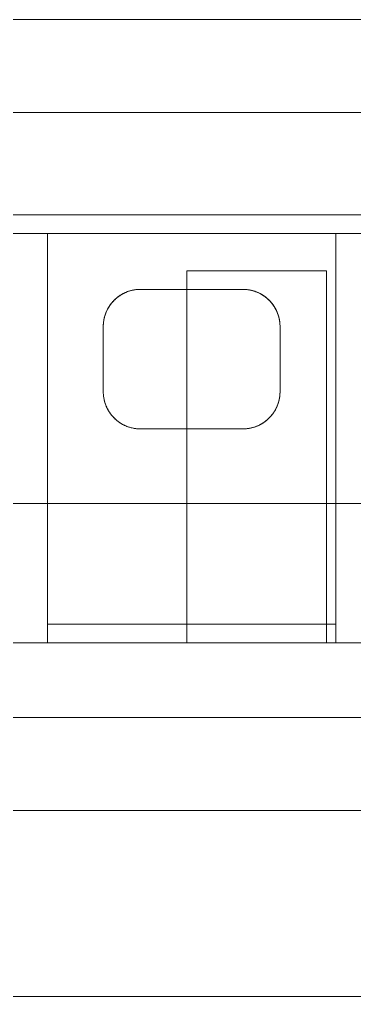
# Paper-space layout 'Presentación1' of a CAD drawing. Header units: millimetres. Extents: x 455 to 3402, y 15 to 1454.
# Drawn here: x 3180.21 to 3192.21, y 1336.63 to 1371.63 of the extents above; entities that cross this region are included whole.
import ezdxf

# ---------------------------------------------------------------- set-up
doc = ezdxf.new("R2010")
doc.units = ezdxf.units.MM

psp = doc.layouts.new('Presentación1')

# ---------------------------------------------------------------- linework, layer by layer
at = {"color": 7, "linetype": 'Continuous', "lineweight": 15}
for p, q in [((3264.878, 1371.629, -679.023), (3144.878, 1371.629, -679.023)), ((3264.878, 1368.295, -679.023), (3144.878, 1368.295, -679.023)), ((3264.878, 1364.629, -679.023), (3144.878, 1364.629, -679.023)), ((3192.878, 1363.962, -679.023), (3144.878, 1363.962, -679.023)), ((3191.544, 1363.962, -679.023), (3181.211, 1363.962, -679.023)), ((3181.211, 1363.962, -679.023), (3181.211, 1349.962, -679.023)), ((3181.211, 1349.962, -679.023), (3181.211, 1363.962, -679.023)), ((3181.211, 1349.295, -679.023), (3181.211, 1363.962, -679.023)), ((3191.544, 1349.962, -679.023), (3191.544, 1363.962, -679.023)), ((3191.544, 1363.962, -679.023), (3191.544, 1349.962, -679.023)), ((3191.544, 1349.295, -679.023), (3191.544, 1363.962, -679.023)), ((3186.211, 1362.629, -679.023), (3186.211, 1349.295, -679.023)), ((3191.211, 1362.629, -679.023), (3186.211, 1362.629, -679.023)), ((3191.211, 1349.295, -679.023), (3191.211, 1362.629, -679.023)), ((3188.211, 1361.962, -679.023), (3184.544, 1361.962, -679.023)), ((3183.211, 1360.629, -679.023), (3183.211, 1358.295, -679.023)), ((3183.211, 1360.629, -679.023), (3183.211, 1358.295, -679.023)), ((3183.211, 1360.629, -679.023), (3183.211, 1358.295, -679.023)), ((3183.211, 1360.629, -679.023), (3183.211, 1358.295, -679.023)), ((3189.544, 1358.295, -679.023), (3189.544, 1360.629, -679.023)), ((3189.544, 1358.295, -679.023), (3189.544, 1360.629, -679.023)), ((3189.544, 1358.295, -679.023), (3189.544, 1360.629, -679.023)), ((3189.544, 1358.295, -679.023), (3189.544, 1360.629, -679.023)), ((3184.544, 1356.962, -679.023), (3188.211, 1356.962, -679.023)), ((3264.878, 1354.286, -679.023), (3144.878, 1354.286, -679.023)), ((3191.544, 1349.962, -679.023), (3181.211, 1349.962, -679.023)), ((3181.211, 1349.962, -679.023), (3181.211, 1349.295, -679.023)), ((3181.211, 1349.295, -679.023), (3181.211, 1349.962, -679.023)), ((3191.544, 1349.295, -679.023), (3191.544, 1349.962, -679.023)), ((3191.544, 1349.962, -679.023), (3191.544, 1349.295, -679.023)), ((3179.544, 1349.295, -679.023), (3186.211, 1349.295, -679.023)), ((3191.544, 1349.295, -679.023), (3181.211, 1349.295, -679.023)), ((3186.211, 1349.295, -679.023), (3181.211, 1349.295, -679.023)), ((3191.211, 1349.295, -679.023), (3192.878, 1349.295, -679.023)), ((3191.544, 1349.295, -679.023), (3191.211, 1349.295, -679.023)), ((3264.878, 1346.629, -679.023), (3144.878, 1346.629, -679.023)), ((3264.878, 1343.295, -679.023), (3144.878, 1343.295, -679.023)), ((3264.878, 1336.629, -679.023), (3144.878, 1336.629, -679.023))]:
    psp.add_line(p, q, dxfattribs=at)
for points, knots in [([(3184.544, 1361.962, -679.023), (3184.523, 1361.962, -679.023), (3184.481, 1361.961, -679.023), (3184.417, 1361.956, -679.023), (3184.353, 1361.949, -679.023), (3184.282, 1361.937, -679.023), (3184.205, 1361.919, -679.023), (3184.123, 1361.895, -679.023), (3184.042, 1361.865, -679.023), (3183.962, 1361.829, -679.023), (3183.884, 1361.788, -679.023), (3183.808, 1361.742, -679.023), (3183.736, 1361.69, -679.023), (3183.664, 1361.632, -679.023), (3183.594, 1361.566, -679.023), (3183.527, 1361.492, -679.023), (3183.465, 1361.414, -679.023), (3183.418, 1361.343, -679.023), (3183.382, 1361.282, -679.023), (3183.355, 1361.231, -679.023), (3183.33, 1361.179, -679.023), (3183.307, 1361.126, -679.023), (3183.287, 1361.072, -679.023), (3183.269, 1361.017, -679.023), (3183.253, 1360.962, -679.023), (3183.239, 1360.902, -679.023), (3183.227, 1360.837, -679.023), (3183.218, 1360.768, -679.023), (3183.212, 1360.699, -679.023), (3183.211, 1360.652, -679.023), (3183.211, 1360.629, -679.023)], [0, 0, 0, 0, 0.027088, 0.054277, 0.081776, 0.109377, 0.146361, 0.183576, 0.221474, 0.259589, 0.300123, 0.340879, 0.38227, 0.423854, 0.472048, 0.520494, 0.569663, 0.619055, 0.648237, 0.67742, 0.706763, 0.736106, 0.765927, 0.795749, 0.825726, 0.855703, 0.891612, 0.927587, 0.96376, 1, 1, 1, 1]), ([(3184.544, 1361.962, -679.023), (3184.539, 1361.962, -679.023), (3184.504, 1361.962, -679.023), (3184.439, 1361.959, -679.023), (3184.35, 1361.949, -679.023), (3184.262, 1361.933, -679.023), (3184.175, 1361.911, -679.023), (3184.092, 1361.884, -679.023), (3184.012, 1361.852, -679.023), (3183.934, 1361.815, -679.023), (3183.857, 1361.773, -679.023), (3183.782, 1361.724, -679.023), (3183.708, 1361.668, -679.023), (3183.639, 1361.609, -679.023), (3183.57, 1361.541, -679.023), (3183.504, 1361.465, -679.023), (3183.442, 1361.381, -679.023), (3183.387, 1361.293, -679.023), (3183.345, 1361.213, -679.023), (3183.315, 1361.145, -679.023), (3183.293, 1361.089, -679.023), (3183.273, 1361.032, -679.023), (3183.256, 1360.974, -679.023), (3183.242, 1360.915, -679.023), (3183.23, 1360.855, -679.023), (3183.221, 1360.794, -679.023), (3183.213, 1360.719, -679.023), (3183.212, 1360.664, -679.023), (3183.211, 1360.629, -679.023)], [0, 0, 0, 0, 0.006838, 0.044527, 0.08249, 0.121294, 0.160376, 0.19802, 0.235886, 0.274399, 0.313114, 0.355867, 0.398847, 0.442478, 0.486308, 0.537813, 0.589589, 0.64215, 0.694955, 0.725872, 0.75679, 0.787885, 0.81898, 0.850615, 0.882249, 0.914064, 0.945878, 1, 1, 1, 1]), ([(3184.544, 1361.962, -679.023), (3184.516, 1361.962, -679.023), (3184.458, 1361.961, -679.023), (3184.372, 1361.952, -679.023), (3184.285, 1361.938, -679.023), (3184.201, 1361.918, -679.023), (3184.12, 1361.894, -679.023), (3184.042, 1361.865, -679.023), (3183.967, 1361.831, -679.023), (3183.902, 1361.798, -679.023), (3183.846, 1361.765, -679.023), (3183.8, 1361.735, -679.023), (3183.755, 1361.704, -679.023), (3183.712, 1361.671, -679.023), (3183.67, 1361.636, -679.023), (3183.629, 1361.599, -679.023), (3183.591, 1361.561, -679.023), (3183.551, 1361.519, -679.023), (3183.511, 1361.472, -679.023), (3183.472, 1361.421, -679.023), (3183.435, 1361.369, -679.023), (3183.4, 1361.314, -679.023), (3183.368, 1361.258, -679.023), (3183.339, 1361.2, -679.023), (3183.313, 1361.141, -679.023), (3183.291, 1361.084, -679.023), (3183.272, 1361.027, -679.023), (3183.256, 1360.972, -679.023), (3183.242, 1360.917, -679.023), (3183.231, 1360.861, -679.023), (3183.222, 1360.803, -679.023), (3183.216, 1360.746, -679.023), (3183.212, 1360.687, -679.023), (3183.211, 1360.648, -679.023), (3183.211, 1360.629, -679.023)], [0, 0, 0, 0, 0.036113, 0.07249, 0.109676, 0.147131, 0.183109, 0.219296, 0.256089, 0.293069, 0.318434, 0.343801, 0.369361, 0.394922, 0.421032, 0.447142, 0.473415, 0.499688, 0.531753, 0.563819, 0.596123, 0.628428, 0.661429, 0.694429, 0.727647, 0.760866, 0.79039, 0.819915, 0.849583, 0.879252, 0.909363, 0.939474, 0.969737, 1, 1, 1, 1]), ([(3184.544, 1361.962, -679.023), (3184.517, 1361.962, -679.023), (3184.461, 1361.961, -679.023), (3184.377, 1361.952, -679.023), (3184.294, 1361.939, -679.023), (3184.213, 1361.921, -679.023), (3184.132, 1361.898, -679.023), (3184.053, 1361.869, -679.023), (3183.975, 1361.836, -679.023), (3183.9, 1361.797, -679.023), (3183.827, 1361.754, -679.023), (3183.764, 1361.711, -679.023), (3183.711, 1361.67, -679.023), (3183.666, 1361.632, -679.023), (3183.622, 1361.592, -679.023), (3183.581, 1361.551, -679.023), (3183.541, 1361.508, -679.023), (3183.504, 1361.463, -679.023), (3183.468, 1361.417, -679.023), (3183.435, 1361.37, -679.023), (3183.405, 1361.322, -679.023), (3183.376, 1361.273, -679.023), (3183.35, 1361.223, -679.023), (3183.326, 1361.172, -679.023), (3183.304, 1361.12, -679.023), (3183.285, 1361.067, -679.023), (3183.267, 1361.013, -679.023), (3183.25, 1360.95, -679.023), (3183.234, 1360.878, -679.023), (3183.221, 1360.796, -679.023), (3183.213, 1360.713, -679.023), (3183.212, 1360.657, -679.023), (3183.211, 1360.629, -679.023)], [0, 0, 0, 0, 0.035105, 0.070452, 0.105779, 0.141335, 0.177575, 0.214033, 0.251915, 0.290003, 0.32868, 0.367535, 0.39555, 0.423566, 0.451796, 0.480026, 0.508862, 0.537698, 0.566715, 0.595732, 0.624343, 0.652954, 0.681712, 0.710471, 0.739668, 0.768866, 0.798204, 0.827543, 0.870383, 0.913331, 0.956609, 1, 1, 1, 1]), ([(3189.544, 1360.629, -679.023), (3189.544, 1360.652, -679.023), (3189.543, 1360.697, -679.023), (3189.538, 1360.765, -679.023), (3189.529, 1360.834, -679.023), (3189.517, 1360.902, -679.023), (3189.501, 1360.97, -679.023), (3189.481, 1361.038, -679.023), (3189.457, 1361.105, -679.023), (3189.43, 1361.17, -679.023), (3189.401, 1361.232, -679.023), (3189.368, 1361.293, -679.023), (3189.332, 1361.352, -679.023), (3189.292, 1361.41, -679.023), (3189.249, 1361.467, -679.023), (3189.201, 1361.523, -679.023), (3189.149, 1361.577, -679.023), (3189.089, 1361.633, -679.023), (3189.019, 1361.691, -679.023), (3188.951, 1361.739, -679.023), (3188.893, 1361.775, -679.023), (3188.848, 1361.801, -679.023), (3188.801, 1361.825, -679.023), (3188.753, 1361.847, -679.023), (3188.704, 1361.868, -679.023), (3188.655, 1361.886, -679.023), (3188.605, 1361.903, -679.023), (3188.553, 1361.918, -679.023), (3188.499, 1361.931, -679.023), (3188.444, 1361.942, -679.023), (3188.388, 1361.951, -679.023), (3188.331, 1361.957, -679.023), (3188.272, 1361.961, -679.023), (3188.231, 1361.962, -679.023), (3188.211, 1361.962, -679.023)], [0, 0, 0, 0, 0.035373, 0.070809, 0.106434, 0.142123, 0.17855, 0.215046, 0.251755, 0.288537, 0.323141, 0.35781, 0.392686, 0.427635, 0.463466, 0.499386, 0.535593, 0.571906, 0.618056, 0.664468, 0.688109, 0.711791, 0.735605, 0.759466, 0.782532, 0.805646, 0.828912, 0.852231, 0.876189, 0.900212, 0.924435, 0.948728, 0.974321, 1, 1, 1, 1]), ([(3189.544, 1360.629, -679.023), (3189.544, 1360.655, -679.023), (3189.543, 1360.706, -679.023), (3189.536, 1360.784, -679.023), (3189.525, 1360.861, -679.023), (3189.51, 1360.934, -679.023), (3189.492, 1361.002, -679.023), (3189.471, 1361.066, -679.023), (3189.447, 1361.13, -679.023), (3189.42, 1361.193, -679.023), (3189.389, 1361.255, -679.023), (3189.354, 1361.317, -679.023), (3189.315, 1361.377, -679.023), (3189.277, 1361.431, -679.023), (3189.24, 1361.478, -679.023), (3189.205, 1361.519, -679.023), (3189.168, 1361.558, -679.023), (3189.128, 1361.597, -679.023), (3189.087, 1361.635, -679.023), (3189.043, 1361.672, -679.023), (3188.997, 1361.707, -679.023), (3188.94, 1361.746, -679.023), (3188.87, 1361.79, -679.023), (3188.785, 1361.834, -679.023), (3188.71, 1361.866, -679.023), (3188.647, 1361.889, -679.023), (3188.585, 1361.909, -679.023), (3188.507, 1361.93, -679.023), (3188.427, 1361.945, -679.023), (3188.362, 1361.954, -679.023), (3188.312, 1361.959, -679.023), (3188.262, 1361.962, -679.023), (3188.228, 1361.962, -679.023), (3188.211, 1361.962, -679.023)], [0, 0, 0, 0, 0.040084, 0.08026, 0.120712, 0.161257, 0.195897, 0.230597, 0.265481, 0.300428, 0.336127, 0.371899, 0.407903, 0.443988, 0.470283, 0.496613, 0.523055, 0.549538, 0.576492, 0.603495, 0.630648, 0.657857, 0.700618, 0.743632, 0.78751, 0.809599, 0.831733, 0.872915, 0.914419, 0.935692, 0.957013, 0.978481, 1, 1, 1, 1]), ([(3189.544, 1360.629, -679.023), (3189.544, 1360.653, -679.023), (3189.543, 1360.702, -679.023), (3189.537, 1360.775, -679.023), (3189.527, 1360.847, -679.023), (3189.513, 1360.917, -679.023), (3189.497, 1360.985, -679.023), (3189.477, 1361.049, -679.023), (3189.454, 1361.113, -679.023), (3189.428, 1361.176, -679.023), (3189.397, 1361.239, -679.023), (3189.363, 1361.301, -679.023), (3189.326, 1361.362, -679.023), (3189.288, 1361.416, -679.023), (3189.252, 1361.463, -679.023), (3189.217, 1361.505, -679.023), (3189.18, 1361.546, -679.023), (3189.14, 1361.586, -679.023), (3189.099, 1361.624, -679.023), (3189.055, 1361.662, -679.023), (3189.009, 1361.698, -679.023), (3188.952, 1361.738, -679.023), (3188.883, 1361.782, -679.023), (3188.799, 1361.827, -679.023), (3188.725, 1361.86, -679.023), (3188.664, 1361.883, -679.023), (3188.617, 1361.899, -679.023), (3188.569, 1361.913, -679.023), (3188.521, 1361.926, -679.023), (3188.473, 1361.937, -679.023), (3188.423, 1361.946, -679.023), (3188.372, 1361.953, -679.023), (3188.32, 1361.958, -679.023), (3188.267, 1361.961, -679.023), (3188.231, 1361.962, -679.023), (3188.212, 1361.962, -679.023), (3188.211, 1361.962, -679.023)], [0, 0, 0, 0, 0.0377635, 0.0756028, 0.1136685, 0.1518102, 0.1866146, 0.2214766, 0.2565176, 0.2916197, 0.3274421, 0.3633344, 0.399446, 0.4356348, 0.4624419, 0.4892844, 0.5162385, 0.5432321, 0.5706992, 0.5982137, 0.6258821, 0.6536067, 0.6958779, 0.7383889, 0.781735, 0.8035552, 0.825419, 0.8465461, 0.8677171, 0.8890271, 0.9103863, 0.9323231, 0.9543168, 0.9764872, 0.9987186, 1, 1, 1, 1]), ([(3189.544, 1360.629, -679.023), (3189.544, 1360.651, -679.023), (3189.543, 1360.697, -679.023), (3189.538, 1360.764, -679.023), (3189.53, 1360.831, -679.023), (3189.517, 1360.899, -679.023), (3189.502, 1360.966, -679.023), (3189.482, 1361.033, -679.023), (3189.459, 1361.099, -679.023), (3189.433, 1361.163, -679.023), (3189.404, 1361.226, -679.023), (3189.371, 1361.287, -679.023), (3189.335, 1361.347, -679.023), (3189.295, 1361.406, -679.023), (3189.252, 1361.464, -679.023), (3189.204, 1361.52, -679.023), (3189.152, 1361.575, -679.023), (3189.092, 1361.631, -679.023), (3189.022, 1361.689, -679.023), (3188.954, 1361.737, -679.023), (3188.897, 1361.773, -679.023), (3188.852, 1361.798, -679.023), (3188.806, 1361.823, -679.023), (3188.748, 1361.85, -679.023), (3188.678, 1361.879, -679.023), (3188.594, 1361.907, -679.023), (3188.506, 1361.93, -679.023), (3188.429, 1361.945, -679.023), (3188.364, 1361.954, -679.023), (3188.314, 1361.959, -679.023), (3188.263, 1361.962, -679.023), (3188.228, 1361.962, -679.023), (3188.211, 1361.962, -679.023)], [0, 0, 0, 0, 0.034981, 0.070021, 0.105242, 0.140523, 0.176496, 0.212533, 0.248767, 0.285068, 0.320205, 0.355406, 0.390813, 0.426292, 0.462645, 0.499086, 0.535813, 0.572644, 0.618453, 0.664511, 0.687958, 0.711445, 0.735062, 0.758725, 0.796952, 0.835412, 0.874663, 0.914214, 0.935526, 0.956891, 0.978418, 1, 1, 1, 1]), ([(3183.211, 1358.295, -679.023), (3183.211, 1358.275, -679.023), (3183.212, 1358.235, -679.023), (3183.216, 1358.175, -679.023), (3183.223, 1358.114, -679.023), (3183.233, 1358.053, -679.023), (3183.246, 1357.992, -679.023), (3183.261, 1357.931, -679.023), (3183.28, 1357.871, -679.023), (3183.305, 1357.802, -679.023), (3183.338, 1357.725, -679.023), (3183.377, 1357.65, -679.023), (3183.415, 1357.586, -679.023), (3183.451, 1357.532, -679.023), (3183.49, 1357.479, -679.023), (3183.532, 1357.427, -679.023), (3183.582, 1357.372, -679.023), (3183.64, 1357.314, -679.023), (3183.701, 1357.262, -679.023), (3183.757, 1357.219, -679.023), (3183.817, 1357.177, -679.023), (3183.889, 1357.133, -679.023), (3183.969, 1357.091, -679.023), (3184.049, 1357.057, -679.023), (3184.118, 1357.031, -679.023), (3184.18, 1357.012, -679.023), (3184.244, 1356.996, -679.023), (3184.319, 1356.98, -679.023), (3184.399, 1356.969, -679.023), (3184.475, 1356.963, -679.023), (3184.521, 1356.963, -679.023), (3184.544, 1356.962, -679.023)], [0, 0, 0, 0, 0.030842, 0.061809, 0.092775, 0.124168, 0.155561, 0.187398, 0.219234, 0.251221, 0.297629, 0.344037, 0.375551, 0.407066, 0.439136, 0.471206, 0.503469, 0.545758, 0.588046, 0.616798, 0.64555, 0.689574, 0.733595, 0.771075, 0.808554, 0.834005, 0.859456, 0.898363, 0.937268, 0.968582, 1, 1, 1, 1]), ([(3183.211, 1358.295, -679.023), (3183.211, 1358.275, -679.023), (3183.212, 1358.235, -679.023), (3183.216, 1358.175, -679.023), (3183.223, 1358.114, -679.023), (3183.233, 1358.053, -679.023), (3183.246, 1357.992, -679.023), (3183.261, 1357.931, -679.023), (3183.28, 1357.871, -679.023), (3183.305, 1357.802, -679.023), (3183.338, 1357.725, -679.023), (3183.377, 1357.65, -679.023), (3183.415, 1357.586, -679.023), (3183.451, 1357.532, -679.023), (3183.49, 1357.479, -679.023), (3183.532, 1357.427, -679.023), (3183.582, 1357.372, -679.023), (3183.64, 1357.314, -679.023), (3183.701, 1357.262, -679.023), (3183.757, 1357.219, -679.023), (3183.817, 1357.177, -679.023), (3183.889, 1357.133, -679.023), (3183.969, 1357.091, -679.023), (3184.049, 1357.057, -679.023), (3184.118, 1357.031, -679.023), (3184.18, 1357.012, -679.023), (3184.244, 1356.996, -679.023), (3184.319, 1356.98, -679.023), (3184.399, 1356.969, -679.023), (3184.475, 1356.963, -679.023), (3184.521, 1356.963, -679.023), (3184.544, 1356.962, -679.023)], [0, 0, 0, 0, 0.030842, 0.061809, 0.092775, 0.124168, 0.155561, 0.187398, 0.219234, 0.251221, 0.297629, 0.344037, 0.375551, 0.407066, 0.439136, 0.471206, 0.503469, 0.545758, 0.588046, 0.616798, 0.64555, 0.689574, 0.733595, 0.771075, 0.808554, 0.834005, 0.859456, 0.898363, 0.937268, 0.968582, 1, 1, 1, 1]), ([(3183.211, 1358.295, -679.023), (3183.211, 1358.276, -679.023), (3183.212, 1358.236, -679.023), (3183.216, 1358.177, -679.023), (3183.223, 1358.118, -679.023), (3183.232, 1358.058, -679.023), (3183.244, 1357.998, -679.023), (3183.259, 1357.938, -679.023), (3183.277, 1357.879, -679.023), (3183.301, 1357.811, -679.023), (3183.333, 1357.735, -679.023), (3183.37, 1357.662, -679.023), (3183.407, 1357.599, -679.023), (3183.441, 1357.545, -679.023), (3183.479, 1357.493, -679.023), (3183.519, 1357.442, -679.023), (3183.567, 1357.387, -679.023), (3183.623, 1357.33, -679.023), (3183.682, 1357.277, -679.023), (3183.737, 1357.234, -679.023), (3183.795, 1357.192, -679.023), (3183.864, 1357.148, -679.023), (3183.943, 1357.105, -679.023), (3184.021, 1357.068, -679.023), (3184.089, 1357.042, -679.023), (3184.151, 1357.021, -679.023), (3184.215, 1357.003, -679.023), (3184.289, 1356.986, -679.023), (3184.374, 1356.972, -679.023), (3184.459, 1356.964, -679.023), (3184.516, 1356.963, -679.023), (3184.544, 1356.962, -679.023)], [0, 0, 0, 0, 0.030055, 0.060232, 0.090408, 0.120999, 0.151589, 0.182611, 0.213634, 0.244801, 0.290024, 0.335247, 0.365947, 0.396647, 0.427875, 0.459104, 0.490513, 0.532196, 0.573878, 0.602195, 0.630512, 0.673825, 0.717137, 0.754958, 0.792778, 0.818444, 0.844111, 0.883314, 0.922518, 0.961166, 1, 1, 1, 1]), ([(3183.211, 1358.295, -679.023), (3183.211, 1358.276, -679.023), (3183.212, 1358.236, -679.023), (3183.216, 1358.177, -679.023), (3183.223, 1358.118, -679.023), (3183.232, 1358.058, -679.023), (3183.244, 1357.998, -679.023), (3183.259, 1357.938, -679.023), (3183.277, 1357.879, -679.023), (3183.301, 1357.811, -679.023), (3183.333, 1357.735, -679.023), (3183.37, 1357.662, -679.023), (3183.407, 1357.599, -679.023), (3183.441, 1357.545, -679.023), (3183.479, 1357.493, -679.023), (3183.519, 1357.442, -679.023), (3183.567, 1357.387, -679.023), (3183.623, 1357.33, -679.023), (3183.682, 1357.277, -679.023), (3183.737, 1357.234, -679.023), (3183.795, 1357.192, -679.023), (3183.864, 1357.148, -679.023), (3183.943, 1357.105, -679.023), (3184.021, 1357.068, -679.023), (3184.089, 1357.042, -679.023), (3184.151, 1357.021, -679.023), (3184.215, 1357.003, -679.023), (3184.289, 1356.986, -679.023), (3184.374, 1356.972, -679.023), (3184.459, 1356.964, -679.023), (3184.516, 1356.963, -679.023), (3184.544, 1356.962, -679.023)], [0, 0, 0, 0, 0.030055, 0.060232, 0.090408, 0.120999, 0.151589, 0.182611, 0.213634, 0.244801, 0.290024, 0.335247, 0.365947, 0.396647, 0.427875, 0.459104, 0.490513, 0.532196, 0.573878, 0.602195, 0.630512, 0.673825, 0.717137, 0.754958, 0.792778, 0.818444, 0.844111, 0.883314, 0.922518, 0.961166, 1, 1, 1, 1]), ([(3188.211, 1356.962, -679.023), (3188.24, 1356.963, -679.023), (3188.299, 1356.964, -679.023), (3188.391, 1356.973, -679.023), (3188.486, 1356.99, -679.023), (3188.584, 1357.014, -679.023), (3188.68, 1357.046, -679.023), (3188.773, 1357.085, -679.023), (3188.863, 1357.131, -679.023), (3188.949, 1357.183, -679.023), (3189.03, 1357.242, -679.023), (3189.108, 1357.307, -679.023), (3189.181, 1357.379, -679.023), (3189.25, 1357.457, -679.023), (3189.312, 1357.54, -679.023), (3189.358, 1357.614, -679.023), (3189.393, 1357.677, -679.023), (3189.417, 1357.726, -679.023), (3189.439, 1357.776, -679.023), (3189.46, 1357.827, -679.023), (3189.478, 1357.879, -679.023), (3189.494, 1357.931, -679.023), (3189.508, 1357.985, -679.023), (3189.521, 1358.042, -679.023), (3189.531, 1358.102, -679.023), (3189.539, 1358.166, -679.023), (3189.544, 1358.231, -679.023), (3189.544, 1358.274, -679.023), (3189.544, 1358.295, -679.023)], [0, 0, 0, 0, 0.0395607, 0.0793337, 0.1242551, 0.1694833, 0.2156574, 0.2621498, 0.3080856, 0.3543136, 0.4014242, 0.4488245, 0.4980044, 0.5474826, 0.5978544, 0.648515, 0.6755892, 0.7026637, 0.7298996, 0.7571356, 0.7848586, 0.8125813, 0.8404625, 0.8683444, 0.9011052, 0.9339279, 0.9669334, 1, 1, 1, 1]), ([(3188.211, 1356.962, -679.023), (3188.234, 1356.962, -679.023), (3188.28, 1356.963, -679.023), (3188.349, 1356.969, -679.023), (3188.418, 1356.978, -679.023), (3188.496, 1356.992, -679.023), (3188.583, 1357.014, -679.023), (3188.678, 1357.045, -679.023), (3188.771, 1357.084, -679.023), (3188.861, 1357.13, -679.023), (3188.947, 1357.182, -679.023), (3189.029, 1357.241, -679.023), (3189.107, 1357.306, -679.023), (3189.18, 1357.378, -679.023), (3189.248, 1357.455, -679.023), (3189.311, 1357.539, -679.023), (3189.367, 1357.628, -679.023), (3189.408, 1357.707, -679.023), (3189.438, 1357.772, -679.023), (3189.459, 1357.824, -679.023), (3189.477, 1357.877, -679.023), (3189.494, 1357.93, -679.023), (3189.508, 1357.984, -679.023), (3189.52, 1358.039, -679.023), (3189.53, 1358.095, -679.023), (3189.538, 1358.156, -679.023), (3189.543, 1358.223, -679.023), (3189.544, 1358.271, -679.023), (3189.544, 1358.295, -679.023)], [0, 0, 0, 0, 0.0308494, 0.0617997, 0.093058, 0.1244204, 0.1693599, 0.2146001, 0.2607639, 0.3072344, 0.353777, 0.4006115, 0.4483245, 0.4963244, 0.5465877, 0.5971543, 0.6486268, 0.7003924, 0.7281587, 0.7559247, 0.7838571, 0.81179, 0.840225, 0.8686602, 0.8972598, 0.9258597, 0.9628869, 1, 1, 1, 1]), ([(3188.211, 1356.962, -679.023), (3188.232, 1356.962, -679.023), (3188.274, 1356.963, -679.023), (3188.337, 1356.968, -679.023), (3188.4, 1356.975, -679.023), (3188.476, 1356.988, -679.023), (3188.563, 1357.008, -679.023), (3188.661, 1357.039, -679.023), (3188.757, 1357.077, -679.023), (3188.85, 1357.123, -679.023), (3188.938, 1357.176, -679.023), (3189.022, 1357.235, -679.023), (3189.101, 1357.301, -679.023), (3189.176, 1357.374, -679.023), (3189.246, 1357.452, -679.023), (3189.309, 1357.537, -679.023), (3189.366, 1357.626, -679.023), (3189.407, 1357.705, -679.023), (3189.437, 1357.77, -679.023), (3189.458, 1357.821, -679.023), (3189.476, 1357.873, -679.023), (3189.493, 1357.926, -679.023), (3189.507, 1357.98, -679.023), (3189.519, 1358.034, -679.023), (3189.529, 1358.089, -679.023), (3189.537, 1358.151, -679.023), (3189.543, 1358.22, -679.023), (3189.544, 1358.27, -679.023), (3189.544, 1358.295, -679.023)], [0, 0, 0, 0, 0.028571, 0.057216, 0.08609, 0.115041, 0.161429, 0.208132, 0.255808, 0.303813, 0.351303, 0.3991, 0.447828, 0.496862, 0.547188, 0.597827, 0.649405, 0.701291, 0.728598, 0.755906, 0.783381, 0.810855, 0.838833, 0.866812, 0.894956, 0.923099, 0.961499, 1, 1, 1, 1]), ([(3188.211, 1356.962, -679.023), (3188.239, 1356.963, -679.023), (3188.294, 1356.964, -679.023), (3188.383, 1356.972, -679.023), (3188.478, 1356.988, -679.023), (3188.578, 1357.012, -679.023), (3188.677, 1357.045, -679.023), (3188.773, 1357.085, -679.023), (3188.864, 1357.132, -679.023), (3188.952, 1357.185, -679.023), (3189.035, 1357.246, -679.023), (3189.114, 1357.313, -679.023), (3189.188, 1357.386, -679.023), (3189.257, 1357.466, -679.023), (3189.319, 1357.55, -679.023), (3189.365, 1357.626, -679.023), (3189.399, 1357.688, -679.023), (3189.431, 1357.754, -679.023), (3189.458, 1357.821, -679.023), (3189.482, 1357.891, -679.023), (3189.497, 1357.943, -679.023), (3189.511, 1357.997, -679.023), (3189.523, 1358.053, -679.023), (3189.532, 1358.111, -679.023), (3189.539, 1358.172, -679.023), (3189.544, 1358.234, -679.023), (3189.544, 1358.275, -679.023), (3189.544, 1358.295, -679.023)], [0, 0, 0, 0, 0.037638, 0.075447, 0.121843, 0.168557, 0.216261, 0.264301, 0.311412, 0.35883, 0.407184, 0.455847, 0.505449, 0.555361, 0.606207, 0.657358, 0.684173, 0.710989, 0.764936, 0.792409, 0.819883, 0.847517, 0.875152, 0.906227, 0.937357, 0.968652, 1, 1, 1, 1])]:
    psp.add_open_spline(points, degree=3, knots=knots, dxfattribs=at)

doc.saveas('drawing.dxf')
